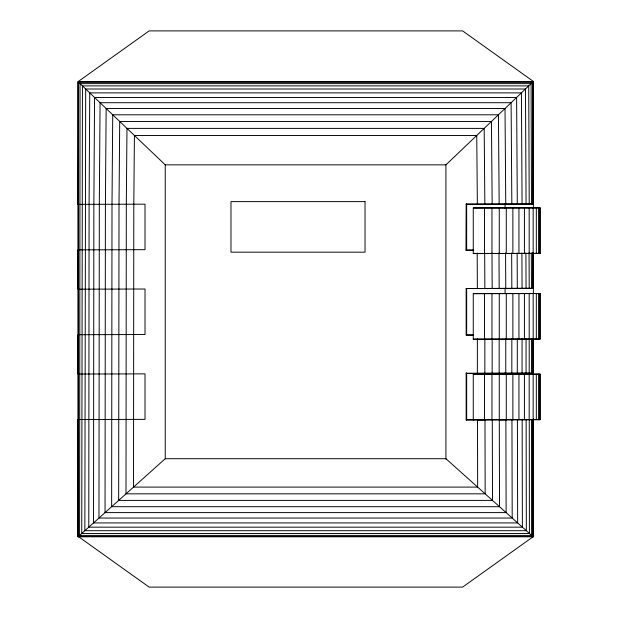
<?xml version="1.0" encoding="UTF-8"?>
<svg xmlns="http://www.w3.org/2000/svg" width="618" height="618" viewBox="0 0 618 618"><rect width="100%" height="100%" fill="white"/><g stroke="black" fill="none" stroke-linecap="round" stroke-linejoin="round"><path stroke-width="0.93" d="M473.442 250.151L465.964 250.151L466.15 204.172L533.226 203.986L533.118 81.715L78.046 81.715L77.945 204.357L145.014 204.172L145.014 249.68L77.945 249.857L77.945 289.201L145.014 289.015L145.014 334.523L77.945 334.709L77.945 374.044L145.014 373.859L145.014 419.367L77.945 419.552L78.046 536.787L533.118 536.787L533.172 374.184M78.046 81.715L78.046 536.787M78.339 419.552L78.239 536.694M540.055 419.645L540.055 374.145L473.257 374.238L473.257 419.846L540.055 419.645L499.29 419.815L499.522 506.69L111.642 506.69L112.005 204.234L112.731 114.801L498.432 114.801L499.166 204.11M540.055 339.05L540.055 293.542L473.257 293.635L473.257 339.251L540.055 339.05L473.257 339.097M540.055 253.395L540.055 207.887L473.257 207.98L473.257 253.596L540.055 253.395L473.257 253.442M78.339 204.357L78.594 82.233L532.577 82.233L532.824 203.986L533.226 203.986M533.118 81.715L445.926 164.851L165.238 164.851L78.216 81.885M473.257 207.98L540.055 207.887M473.257 293.635L540.055 293.542M473.257 374.238L540.055 374.145M533.172 419.692L531.503 419.699L531.596 535.42L79.567 535.42L80.062 83.639L531.101 83.639L531.488 203.994L466.15 204.172M531.488 203.994L532.824 203.986M473.627 335.033L466.15 335.033L466.15 288.513L533.226 288.328L533.056 252.847M484.466 374.338L484.466 419.846L466.15 419.877L466.15 373.357L533.226 373.172L533.172 293.581M466.15 419.877L473.813 419.854M465.964 250.151L473.627 250.128M466.15 288.513L533.226 288.328M466.15 335.033L473.813 335.01M466.15 373.357L533.226 373.172M533.404 81.46L78.332 81.46L149.116 30.9L462.612 30.9L533.404 81.46L533.404 207.764M533.118 536.787L445.926 458.71L165.238 458.71L78.332 536.54L149.116 587.1L462.612 587.1L533.404 536.54L533.404 418.911M492.16 204.133L491.449 121.46L119.714 121.46L119.011 204.21L118.664 500.395L492.5 500.395L492.283 419.831M484.852 204.149L484.188 128.389L126.984 128.389L126.311 204.195L125.995 493.828L485.169 493.828L484.975 419.854M477.359 204.172L476.748 135.481L134.423 135.481L133.805 204.172L133.511 487.092L477.652 487.092L477.482 419.877L506.273 419.784L506.273 374.276M511.835 204.064L511.101 102.712L100.062 102.712L99.328 204.28L98.965 518.046L512.198 518.046L511.951 419.769M505.756 204.087L505.014 108.521L106.149 108.521L105.408 204.257L105.037 512.6L506.127 512.6L505.879 419.792M522.071 204.025L521.414 92.878L89.749 92.878L89.092 204.311L88.783 527.169L522.38 527.169L522.156 419.73M517.305 204.048L516.602 97.474L94.569 97.474L93.859 204.295L93.519 522.928L517.645 522.928L517.405 419.753M532.654 252.847L532.824 288.328M531.318 252.847L531.488 288.336M529.217 204.002L528.722 85.91L82.441 85.91L81.754 533.465L529.41 533.465L529.263 419.707M529.047 252.855L529.217 288.343M526.065 204.01L525.478 89.007L85.686 89.007L84.844 530.7L526.327 530.7L526.134 419.715M525.895 252.87L526.065 288.351M521.901 252.886L522.071 288.367M517.135 252.901L517.305 288.39M511.665 252.924L511.835 288.405M505.586 252.94L505.756 288.428M498.996 252.963L499.166 288.451M491.99 252.986L492.16 288.467M484.682 253.009L484.852 288.49M477.189 253.025L477.359 288.513M78.146 459.159L78.332 536.54L532.84 536.54L532.816 419.692M539.939 207.903L539.939 253.411M539.939 293.558L539.939 339.066M539.939 374.16L539.939 419.668M538.595 207.911L538.595 253.419M538.595 293.565L538.595 339.073M538.595 374.16L538.595 419.668M536.331 207.918L536.331 253.426M536.331 293.573L536.331 339.081M536.331 374.168L536.331 419.676M533.404 253.079L533.404 293.573M533.404 338.888L533.404 374.562M533.172 207.926L533.172 253.434M532.824 338.679L532.824 373.172M531.488 338.687L531.488 373.179M529.178 207.942L529.178 253.45M529.178 293.596L529.217 373.187M529.178 374.199L529.178 419.707M526.065 338.703L526.065 373.202M524.412 207.965L524.412 253.473M524.412 293.62L524.412 339.127M524.412 374.214L524.412 419.722M522.071 338.718L522.071 373.218M518.942 207.98L518.942 253.488M518.942 293.635L518.942 339.143M518.942 374.238L518.942 419.746M517.305 338.741L517.305 373.233M512.87 208.003L512.87 253.511M512.87 293.658L512.87 339.166M512.87 374.253L512.87 419.761M511.835 338.757L511.835 373.249M506.273 208.027L506.273 253.534M506.273 293.681L506.273 339.189M505.756 338.78L505.756 373.272M505.084 203.801L505.084 208.683M505.084 288.706L505.084 293.558M505.084 372.584L505.084 374.624M499.267 208.05L499.267 253.55M499.267 293.704L499.267 339.205M499.267 374.299L499.267 419.807M499.166 338.803L499.166 373.295M492.16 338.819L492.16 373.318M491.959 208.065L491.959 253.573M491.959 293.72L491.959 339.228M491.959 374.323L491.959 419.831M484.852 338.842L484.852 373.334M484.466 208.088L484.466 253.596M484.466 293.743L484.466 339.251M477.359 338.865L477.359 373.357M466.66 203.801L466.66 250.128M466.66 288.73L466.66 335.056M466.66 372.693L466.66 419.985M445.926 164.411L445.926 459.12M165.238 164.666L165.238 458.873M78.332 203.909L78.332 419.877M365.022 201.615L230.977 201.615L230.977 252.175L365.022 252.175L365.022 201.615"/></g></svg>
